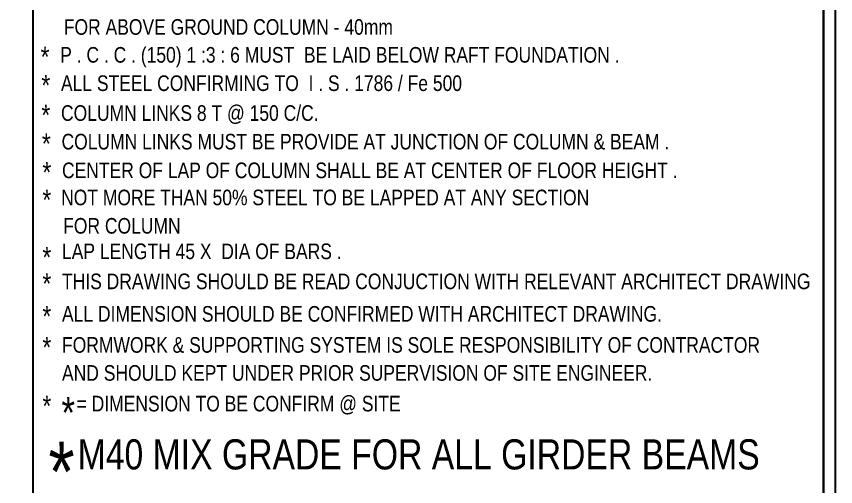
# Model space of a CAD drawing. Header units: millimetres. Extents: x 7675 to 3020127, y -133733 to 101228.
# Drawn here: x 2962385 to 2974419, y 76379 to 83296 of the extents above; entities that cross this region are included whole.
import ezdxf
from ezdxf.enums import TextEntityAlignment as Align

# ---------------------------------------------------------------- set-up
doc = ezdxf.new("R2010")
doc.units = ezdxf.units.MM
doc.header["$LTSCALE"] = 600
doc.layers.add('SHEET', color=7, linetype='Continuous')
doc.styles.add('ARIAL', font='arial.ttf')

msp = doc.modelspace()

# ---------------------------------------------------------------- linework, layer by layer
at = {"color": 5}
msp.add_lwpolyline([(2974419, 45004), (2974419, 98635), (2898307, 98635), (2898307, 45004)], close=True, dxfattribs=at)
at = {"color": 6}
msp.add_lwpolyline([(2974239, 45184), (2974239, 98455), (2898487, 98455), (2898487, 45184)], close=True, dxfattribs=at)
at = {"color": 0, "linetype": 'ByBlock'}
msp.add_lwpolyline([(2962632, 98455), (2974239, 98455), (2974239, 45184), (2962632, 45184)], close=True, dxfattribs=at)

# ---------------------------------------------------------------- texts
at = {"layer": 'SHEET', "color": 4, "style": 'ARIAL', "width": 0.8}
msp.add_text('FOR ABOVE GROUND COLUMN - 40mm', height=229.69, dxfattribs=at).set_placement((2965499, 83140, 0), align=Align.MIDDLE)
for s, height, p in [('*', 301, (2962741, 82851)), ('P . C . C . (150) 1 :3 : 6 MUST  BE LAID BELOW RAFT FOUNDATION .', 229.69, (2963029, 82845)), ('*', 301, (2962752, 82434)), ('ALL STEEL CONFIRMING TO  I . S . 1786 / Fe 500 ', 229.69, (2963040, 82428)), ('*', 301, (2962752, 81995)), ('COLUMN LINKS 8 T @ 150 C/C.', 229.69, (2963040, 81989)), ('*', 301, (2962760, 81574)), ('COLUMN LINKS MUST BE PROVIDE AT JUNCTION OF COLUMN & BEAM . ', 229.69, (2963048, 81568)), ('*', 301, (2962767, 81152)), ('CENTER OF LAP OF COLUMN SHALL BE AT CENTER OF FLOOR HEIGHT .', 229.69, (2963055, 81146)), ('*', 301, (2962767, 80748)), ('NOT MORE THAN 50% STEEL TO BE LAPPED AT ANY SECTION ', 229.69, (2963042, 80747)), ('FOR COLUMN', 229.7, (2963072, 80330)), ('LAP LENGTH 45 X  DIA OF BARS .', 229.69, (2963055, 79955)), ('*', 301, (2962767, 79903)), ('*', 301, (2962767, 79515)), ('THIS DRAWING SHOULD BE READ CONJUCTION WITH RELEVANT ARCHITECT DRAWING', 229.69, (2963055, 79513)), ('*', 301, (2962767, 79036)), ('ALL DIMENSION SHOULD BE CONFIRMED WITH ARCHITECT DRAWING.', 229.69, (2963055, 79035)), ('*', 301, (2962767, 78579)), ('FORMWORK & SUPPORTING SYSTEM IS SOLE RESPONSIBILITY OF CONTRACTOR', 229.69, (2963055, 78578)), ('AND SHOULD KEPT UNDER PRIOR SUPERVISION OF SITE ENGINEER.', 229.69, (2963055, 78166)), ('*', 301, (2962767, 77716)), ('= DIMENSION TO BE CONFIRM @ SITE ', 229.69, (2963270, 77715))]:
    msp.add_text(s, height=height, dxfattribs=at).set_placement(p, align=Align.TOP_LEFT)
at = {"layer": 'SHEET', "color": 0, "style": 'ARIAL', "width": 0.8}
for height, p in [(458, (2963047, 77696)), (883, (2962856, 77040))]:
    msp.add_text('*', height=height, dxfattribs=at).set_placement(p, align=Align.TOP_LEFT)
at = {"layer": 'SHEET', "color": 1, "style": 'ARIAL', "width": 0.8}
msp.add_text('M40 MIX GRADE FOR ALL GIRDER BEAMS', height=443.25, dxfattribs=at).set_placement((2963285, 77075), align=Align.TOP_LEFT)

doc.saveas('drawing.dxf')
